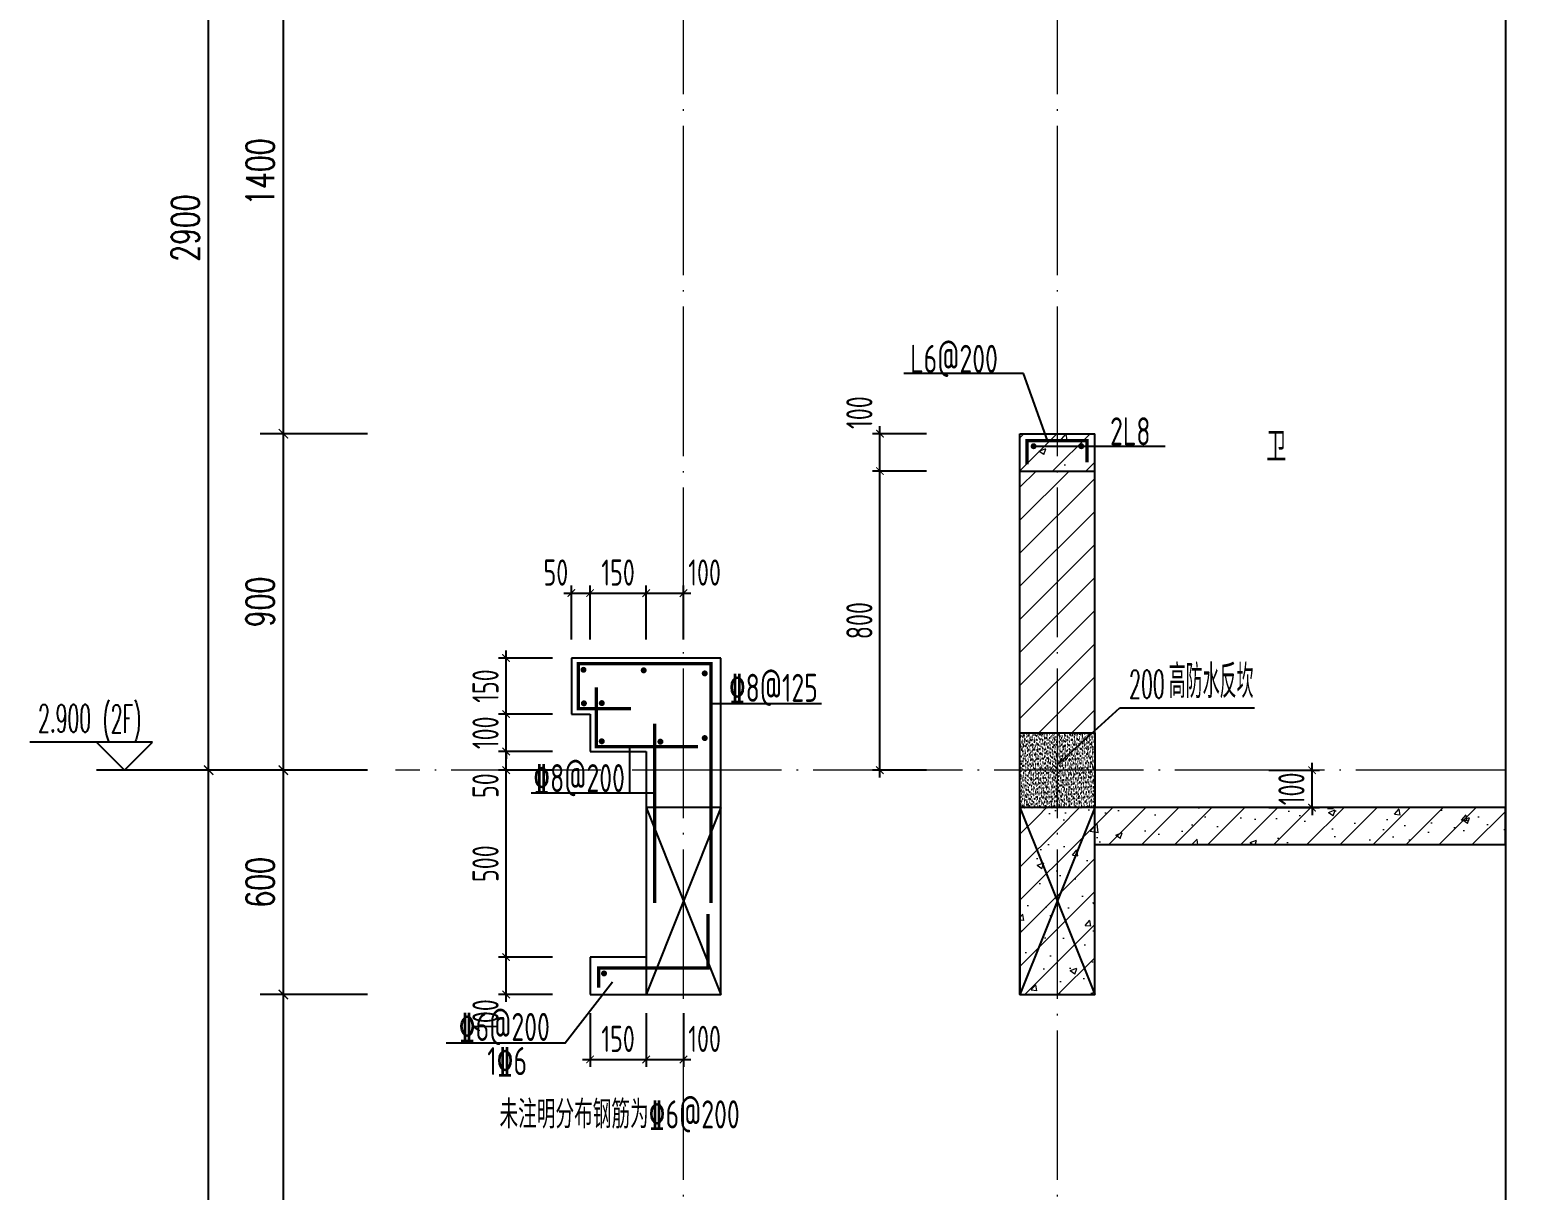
# Model space of a CAD drawing. Extents: x -668857 to 143095, y -247466 to 228182.
# Drawn here: x 89998 to 93997, y 154360 to 157463 of the extents above; entities that cross this region are included whole.
import ezdxf

# ---------------------------------------------------------------- set-up
doc = ezdxf.new("R2010")
doc.units = 0
doc.header["$LTSCALE"] = 1000
doc.linetypes.add('DOTE', pattern=[2.42, 2, -0.2, 0.02, -0.2])
doc.layers.get('0').update_dxf_attribs({"linetype": 'CONTINUOUS'})
doc.layers.get('DEFPOINTS').update_dxf_attribs({"linetype": 'CONTINUOUS'})
for name, color, linetype in [('DIM', 2, 'CONTINUOUS'), ('DIM_ELEV', 3, 'CONTINUOUS'), ('DIM_IDEN', 67, 'CONTINUOUS'), ('DIM_SYMB', 3, 'CONTINUOUS'), ('PUB_DIM', 3, 'CONTINUOUS'), ('PUB_TEXT', 2, 'CONTINUOUS'), ('REIN', 6, 'CONTINUOUS'), ('S-大样-砼线', 7, 'CONTINUOUS'), ('S-引出线', 40, 'CONTINUOUS'), ('TEXT', 2, 'CONTINUOUS'), ('WALL', 5, 'CONTINUOUS'), ('立面-看线', 251, 'CONTINUOUS')]:
    doc.layers.add(name, color=color, linetype=linetype)
for name, color, linetype, lineweight in [('DOTE', 19, 'DOTE', 9), ('PUB_HATCH', 8, 'CONTINUOUS', 9), ('内粉刷', 37, 'CONTINUOUS', 9)]:
    doc.layers.add(name, color=color, linetype=linetype, lineweight=lineweight)
doc.styles.add('_TCH_DIM', font='SIMPLEX.shx', dxfattribs={"width": 0.7, "bigfont": 'GBCBIG.shx'})
doc.styles.add('_TCH_DIM_T3', font='SIMPLEX', dxfattribs={"width": 0.705882, "bigfont": 'GBCBIG'})
doc.styles.add('DIM_FONT_T3', font='SIMPLEX', dxfattribs={"width": 0.705882, "bigfont": 'GBCBIG'})
doc.styles.add('TSSD_DIMENSION', font='Tssdeng.shx', dxfattribs={"width": 0.7, "bigfont": 'tssdchn.shx'})
doc.styles.add('TSSD_REIN', font='tssdeng.shx', dxfattribs={"width": 0.7, "height": 300, "bigfont": 'tssdchn.shx'})
doc.styles.add('w', font='tssdeng.shx', dxfattribs={"width": 0.8, "bigfont": 'tssdchn.shx'})
doc.dimstyles.new('_TCH_ARCH&&25', dxfattribs={"dimtxt": 74.375, "dimasz": 25, "dimexe": 62.5, "dimexo": 75, "dimgap": 25, "dimtad": 1, "dimdec": 0, "dimzin": 0, "dimdsep": 46, "dimtxsty": '_TCH_DIM_T3', "dimblk": 'ARCHTICK', "dimcen": 0.09, "dimclrt": 7, "dimazin": 0, "dimtfac": 1, "dimtdec": 0, "dimtix": 1, "dimtmove": 2, "dimatfit": 3, "dimldrblk": 'ARCHTICK', "dimfxl": 0, "dimtolj": 1, "dimtzin": 0, "dimarcsym": 0})
doc.dimstyles.new('TSSD_20_20', dxfattribs={"dimtxt": 60, "dimasz": 20, "dimexe": 20, "dimexo": 50, "dimgap": 20, "dimtad": 1, "dimdec": 0, "dimzin": 0, "dimdsep": 46, "dimtxsty": 'TSSD_DIMENSION', "dimblk": 'ARCHTICK', "dimblk1": 'ARCHTICK', "dimblk2": 'ARCHTICK', "dimcen": 0, "dimdle": 20, "dimclrt": 7, "dimadec": 0, "dimazin": 0, "dimtfac": 1, "dimtdec": 0, "dimtix": 1, "dimtmove": 2, "dimatfit": 3, "dimfxl": 0, "dimtolj": 1, "dimtzin": 0, "dimarcsym": 0})
pattern_1 = [(45, (-956095.346, 321026.26), (-44.194174, 44.194174), []), (50, (-956095.35, 321026.26), (179.315046, -15.688034), [18.75, -206.25]), (355, (-956095.35, 321026.26), (-34.687833, 188.048033), [15, -165]), (100.4514, (-956080.4, 321024.95), (144.627345, 172.359886), [15.935047, -175.285528]), (46.1842, (-956095.35, 321076.26), (266.81026, -41.379754), [28.125, -309.375]), (96.6356, (-956073.1, 321072.8), (233.665676, 243.52947), [23.90257, -262.92825]), (351.1842, (-956095.35, 321076.26), (233.665486, 243.52965), [22.5, -247.5]), (21, (-956070.35, 321063.76), (149.226763, -100.654723), [18.75, -206.25]), (326, (-956070.35, 321063.76), (60.828833, 181.28751), [15, -165]), (71.4514, (-956057.91, 321055.37), (210.055657, 80.632624), [15.935047, -175.285528]), (37.5, (-956095.346, 321026.26), (3.039964, 83.2234635), [0, -163, 0, -167.5, 0, -165.625]), (7.5, (-956095.35, 321026.26), (65.767384, 98.602928), [0, -95.5, 0, -159.25, 0, -63.125]), (327.5, (-956151.096, 321026.26), (133.455609, -5.638718), [0, -62.5, 0, -195, 0, -258.75]), (317.5, (-956176.1, 321026.26), (145.796542, 25.026246), [0, -81.25, 0, -129.5, 0, -183.75])]

# ---------------------------------------------------------------- blocks, each defined once
blk = doc.blocks.new('_ArchTick')
at = {"color": 0, "linetype": 'ByBlock', "const_width": 0.15}
blk.add_lwpolyline([(-0.5, -0.5), (0.5, 0.5)], dxfattribs=at)
blk = doc.blocks.new('*D2263')
at = {"layer": 'DEFPOINTS', "color": 0}
for p in [(93261.5, 155483.2), (93427.4, 155483.2), (93261.5, 155383.2)]:
    blk.add_point(p, dxfattribs=at)
at = {"layer": 'DIM', "color": 0, "lineweight": -2}
for p, q in [((93427.4, 155483.2), (93427.4, 155503.2)), ((93311.5, 155483.2), (93447.4, 155483.2)), ((93427.4, 155383.2), (93427.4, 155483.2)), ((93311.5, 155383.2), (93447.4, 155383.2)), ((93427.4, 155383.2), (93427.4, 155363.2))]:
    blk.add_line(p, q, dxfattribs=at)
at = {"layer": 'DIM', "color": 0, "lineweight": -2, "xscale": 20, "yscale": 20, "zscale": 20}
for p, rotation in [((93427.4, 155483.2), 270), ((93427.4, 155383.2), 90)]:
    blk.add_blockref('_ArchTick', p, dxfattribs=dict(at, rotation=rotation))
at = {"layer": 'DIM', "color": 7, "insert": (93372.4, 155433.2), "char_height": 70, "attachment_point": 5, "rotation": 90, "style": 'TSSD_DIMENSION'}
blk.add_mtext('\\A1;100', dxfattribs=at)
blk = doc.blocks.new('*D2521')
at = {"layer": 'DEFPOINTS', "color": 0}
for p in [(91496.3, 155956.9), (91446.3, 155783.2), (91496.3, 155783.2)]:
    blk.add_point(p, dxfattribs=at)
at = {"layer": 'DIM', "color": 0, "lineweight": -2}
for p, q in [((91446.3, 155833.2), (91446.3, 155976.9)), ((91496.3, 155833.2), (91496.3, 155976.9)), ((91426.3, 155956.9), (91516.3, 155956.9))]:
    blk.add_line(p, q, dxfattribs=at)
at = {"layer": 'DIM', "color": 0, "lineweight": -2, "xscale": 20, "yscale": 20, "zscale": 20, "rotation": 180}
blk.add_blockref('_ArchTick', (91446.3, 155956.9), dxfattribs=at)
at = {"layer": 'DIM', "color": 0, "lineweight": -2, "xscale": 20, "yscale": 20, "zscale": 20}
blk.add_blockref('_ArchTick', (91496.3, 155956.9), dxfattribs=at)
at = {"layer": 'DIM', "color": 7, "insert": (91404.9, 156011.9), "char_height": 70, "attachment_point": 5, "style": 'TSSD_DIMENSION'}
blk.add_mtext('\\A1;50', dxfattribs=at)
blk = doc.blocks.new('*D2522')
at = {"layer": 'DEFPOINTS', "color": 0}
for p in [(91646.3, 155956.9), (91496.3, 155783.2), (91646.3, 155783.2)]:
    blk.add_point(p, dxfattribs=at)
at = {"layer": 'DIM', "color": 0, "lineweight": -2}
for p, q in [((91496.3, 155833.2), (91496.3, 155976.9)), ((91646.3, 155833.2), (91646.3, 155976.9)), ((91476.3, 155956.9), (91666.3, 155956.9))]:
    blk.add_line(p, q, dxfattribs=at)
at = {"layer": 'DIM', "color": 0, "lineweight": -2, "xscale": 20, "yscale": 20, "zscale": 20, "rotation": 180}
blk.add_blockref('_ArchTick', (91496.3, 155956.9), dxfattribs=at)
at = {"layer": 'DIM', "color": 0, "lineweight": -2, "xscale": 20, "yscale": 20, "zscale": 20}
blk.add_blockref('_ArchTick', (91646.3, 155956.9), dxfattribs=at)
at = {"layer": 'DIM', "color": 7, "insert": (91571.3, 156011.9), "char_height": 70, "attachment_point": 5, "style": 'TSSD_DIMENSION'}
blk.add_mtext('\\A1;150', dxfattribs=at)
blk = doc.blocks.new('*D2523')
at = {"layer": 'DEFPOINTS', "color": 0}
for p in [(91746.3, 155956.9), (91646.3, 155783.2), (91746.3, 155783.2)]:
    blk.add_point(p, dxfattribs=at)
at = {"layer": 'DIM', "color": 0, "lineweight": -2}
for p, q in [((91646.3, 155833.2), (91646.3, 155976.9)), ((91746.3, 155833.2), (91746.3, 155976.9)), ((91626.3, 155956.9), (91766.3, 155956.9))]:
    blk.add_line(p, q, dxfattribs=at)
at = {"layer": 'DIM', "color": 0, "lineweight": -2, "xscale": 20, "yscale": 20, "zscale": 20, "rotation": 180}
blk.add_blockref('_ArchTick', (91646.3, 155956.9), dxfattribs=at)
at = {"layer": 'DIM', "color": 0, "lineweight": -2, "xscale": 20, "yscale": 20, "zscale": 20}
blk.add_blockref('_ArchTick', (91746.3, 155956.9), dxfattribs=at)
at = {"layer": 'DIM', "color": 7, "insert": (91802.7, 156011.9), "char_height": 70, "attachment_point": 5, "style": 'TSSD_DIMENSION'}
blk.add_mtext('\\A1;100', dxfattribs=at)
blk = doc.blocks.new('*D2524')
at = {"layer": 'DEFPOINTS', "color": 0}
for p in [(91496.3, 154883.2), (91646.3, 154883.2), (91646.3, 154709.5)]:
    blk.add_point(p, dxfattribs=at)
at = {"layer": 'DIM', "color": 0, "lineweight": -2}
for p, q in [((91496.3, 154833.2), (91496.3, 154689.5)), ((91646.3, 154833.2), (91646.3, 154689.5)), ((91476.3, 154709.5), (91666.3, 154709.5))]:
    blk.add_line(p, q, dxfattribs=at)
at = {"layer": 'DIM', "color": 0, "lineweight": -2, "xscale": 20, "yscale": 20, "zscale": 20, "rotation": 180}
blk.add_blockref('_ArchTick', (91496.3, 154709.5), dxfattribs=at)
at = {"layer": 'DIM', "color": 0, "lineweight": -2, "xscale": 20, "yscale": 20, "zscale": 20}
blk.add_blockref('_ArchTick', (91646.3, 154709.5), dxfattribs=at)
at = {"layer": 'DIM', "color": 7, "insert": (91571.3, 154764.5), "char_height": 70, "attachment_point": 5, "style": 'TSSD_DIMENSION'}
blk.add_mtext('\\A1;150', dxfattribs=at)
blk = doc.blocks.new('*D2525')
at = {"layer": 'DEFPOINTS', "color": 0}
for p in [(91646.3, 154883.2), (91746.3, 154883.2), (91746.3, 154709.5)]:
    blk.add_point(p, dxfattribs=at)
at = {"layer": 'DIM', "color": 0, "lineweight": -2}
for p, q in [((91646.3, 154833.2), (91646.3, 154689.5)), ((91746.3, 154833.2), (91746.3, 154689.5)), ((91626.3, 154709.5), (91766.3, 154709.5))]:
    blk.add_line(p, q, dxfattribs=at)
at = {"layer": 'DIM', "color": 0, "lineweight": -2, "xscale": 20, "yscale": 20, "zscale": 20, "rotation": 180}
blk.add_blockref('_ArchTick', (91646.3, 154709.5), dxfattribs=at)
at = {"layer": 'DIM', "color": 0, "lineweight": -2, "xscale": 20, "yscale": 20, "zscale": 20}
blk.add_blockref('_ArchTick', (91746.3, 154709.5), dxfattribs=at)
at = {"layer": 'DIM', "color": 7, "insert": (91802.7, 154764.5), "char_height": 70, "attachment_point": 5, "style": 'TSSD_DIMENSION'}
blk.add_mtext('\\A1;100', dxfattribs=at)
blk = doc.blocks.new('*D2526')
at = {"layer": 'DEFPOINTS', "color": 0}
for p in [(91271.7, 155783.2), (91446.3, 155783.2), (91446.3, 155633.2)]:
    blk.add_point(p, dxfattribs=at)
at = {"layer": 'DIM', "color": 0, "lineweight": -2}
for p, q in [((91396.3, 155783.2), (91251.7, 155783.2)), ((91271.7, 155613.2), (91271.7, 155803.2)), ((91396.3, 155633.2), (91251.7, 155633.2))]:
    blk.add_line(p, q, dxfattribs=at)
at = {"layer": 'DIM', "color": 0, "lineweight": -2, "xscale": 20, "yscale": 20, "zscale": 20}
for p, rotation in [((91271.7, 155783.2), 90), ((91271.7, 155633.2), 270)]:
    blk.add_blockref('_ArchTick', p, dxfattribs=dict(at, rotation=rotation))
at = {"layer": 'DIM', "color": 7, "insert": (91216.7, 155708.2), "char_height": 70, "attachment_point": 5, "rotation": 90, "style": 'TSSD_DIMENSION'}
blk.add_mtext('\\A1;150', dxfattribs=at)
blk = doc.blocks.new('*D2527')
at = {"layer": 'DEFPOINTS', "color": 0}
for p in [(91271.7, 155633.2), (91446.3, 155633.2), (91446.3, 155533.2)]:
    blk.add_point(p, dxfattribs=at)
at = {"layer": 'DIM', "color": 0, "lineweight": -2}
for p, q in [((91271.7, 155633.2), (91271.7, 155653.2)), ((91396.3, 155633.2), (91251.7, 155633.2)), ((91271.7, 155533.2), (91271.7, 155633.2)), ((91396.3, 155533.2), (91251.7, 155533.2)), ((91271.7, 155533.2), (91271.7, 155513.2))]:
    blk.add_line(p, q, dxfattribs=at)
at = {"layer": 'DIM', "color": 0, "lineweight": -2, "xscale": 20, "yscale": 20, "zscale": 20}
for p, rotation in [((91271.7, 155633.2), 270), ((91271.7, 155533.2), 90)]:
    blk.add_blockref('_ArchTick', p, dxfattribs=dict(at, rotation=rotation))
at = {"layer": 'DIM', "color": 7, "insert": (91216.7, 155583.2), "char_height": 70, "attachment_point": 5, "rotation": 90, "style": 'TSSD_DIMENSION'}
blk.add_mtext('\\A1;100', dxfattribs=at)
blk = doc.blocks.new('*D2528')
at = {"layer": 'DEFPOINTS', "color": 0}
for p in [(91271.7, 155533.2), (91446.3, 155533.2), (91446.3, 155483.2)]:
    blk.add_point(p, dxfattribs=at)
at = {"layer": 'DIM', "color": 0, "lineweight": -2}
for p, q in [((91396.3, 155533.2), (91251.7, 155533.2)), ((91271.7, 155463.2), (91271.7, 155553.2)), ((91396.3, 155483.2), (91251.7, 155483.2))]:
    blk.add_line(p, q, dxfattribs=at)
at = {"layer": 'DIM', "color": 0, "lineweight": -2, "xscale": 20, "yscale": 20, "zscale": 20}
for p, rotation in [((91271.7, 155533.2), 90), ((91271.7, 155483.2), 270)]:
    blk.add_blockref('_ArchTick', p, dxfattribs=dict(at, rotation=rotation))
at = {"layer": 'DIM', "color": 7, "insert": (91216.7, 155441.9), "char_height": 70, "attachment_point": 5, "rotation": 90, "style": 'TSSD_DIMENSION'}
blk.add_mtext('\\A1;50', dxfattribs=at)
blk = doc.blocks.new('*D2529')
at = {"layer": 'DEFPOINTS', "color": 0}
for p in [(91271.7, 155483.2), (91446.3, 155483.2), (91446.3, 154983.2)]:
    blk.add_point(p, dxfattribs=at)
at = {"layer": 'DIM', "color": 0, "lineweight": -2}
for p, q in [((91271.7, 154963.2), (91271.7, 155503.2)), ((91396.3, 155483.2), (91251.7, 155483.2)), ((91396.3, 154983.2), (91251.7, 154983.2))]:
    blk.add_line(p, q, dxfattribs=at)
at = {"layer": 'DIM', "color": 0, "lineweight": -2, "xscale": 20, "yscale": 20, "zscale": 20}
for p, rotation in [((91271.7, 155483.2), 90), ((91271.7, 154983.2), 270)]:
    blk.add_blockref('_ArchTick', p, dxfattribs=dict(at, rotation=rotation))
at = {"layer": 'DIM', "color": 7, "insert": (91216.7, 155233.2), "char_height": 70, "attachment_point": 5, "rotation": 90, "style": 'TSSD_DIMENSION'}
blk.add_mtext('\\A1;500', dxfattribs=at)
blk = doc.blocks.new('*D2530')
at = {"layer": 'DEFPOINTS', "color": 0}
for p in [(91271.7, 154983.2), (91446.3, 154983.2), (91446.3, 154883.2)]:
    blk.add_point(p, dxfattribs=at)
at = {"layer": 'DIM', "color": 0, "lineweight": -2}
for p, q in [((91396.3, 154983.2), (91251.7, 154983.2)), ((91271.7, 154863.2), (91271.7, 155003.2)), ((91396.3, 154883.2), (91251.7, 154883.2))]:
    blk.add_line(p, q, dxfattribs=at)
at = {"layer": 'DIM', "color": 0, "lineweight": -2, "xscale": 20, "yscale": 20, "zscale": 20}
for p, rotation in [((91271.7, 154983.2), 90), ((91271.7, 154883.2), 270)]:
    blk.add_blockref('_ArchTick', p, dxfattribs=dict(at, rotation=rotation))
at = {"layer": 'DIM', "color": 7, "insert": (91216.7, 154826.8), "char_height": 70, "attachment_point": 5, "rotation": 90, "style": 'TSSD_DIMENSION'}
blk.add_mtext('\\A1;100', dxfattribs=at)
blk = doc.blocks.new('*D2546')
at = {"layer": 'DEFPOINTS', "color": 0}
for p in [(90676.1, 154883.2), (90976.1, 154883.2), (90976.1, 153483.2)]:
    blk.add_point(p, dxfattribs=at)
at = {"layer": 'PUB_DIM', "color": 0, "lineweight": -2}
for p, q in [((90901.1, 154883.2), (90613.6, 154883.2)), ((90676.1, 153483.2), (90676.1, 154883.2)), ((90901.1, 153483.2), (90613.6, 153483.2))]:
    blk.add_line(p, q, dxfattribs=at)
at = {"layer": 'PUB_DIM', "color": 0, "lineweight": -2, "xscale": 25, "yscale": 25, "zscale": 25}
for p, rotation in [((90676.1, 154883.2), 90), ((90676.1, 153483.2), 270)]:
    blk.add_blockref('_ArchTick', p, dxfattribs=dict(at, rotation=rotation))
at = {"layer": 'PUB_DIM', "color": 7, "insert": (90613.9, 154183.2), "char_height": 74.38, "attachment_point": 5, "rotation": 90, "style": '_TCH_DIM_T3'}
blk.add_mtext('\\A1;1400', dxfattribs=at)
blk = doc.blocks.new('*D2547')
at = {"layer": 'DEFPOINTS', "color": 0}
for p in [(90676.1, 155483.2), (90976.1, 155483.2), (90976.1, 154883.2)]:
    blk.add_point(p, dxfattribs=at)
at = {"layer": 'PUB_DIM', "color": 0, "lineweight": -2}
for p, q in [((90901.1, 155483.2), (90613.6, 155483.2)), ((90676.1, 154883.2), (90676.1, 155483.2)), ((90901.1, 154883.2), (90613.6, 154883.2))]:
    blk.add_line(p, q, dxfattribs=at)
at = {"layer": 'PUB_DIM', "color": 0, "lineweight": -2, "xscale": 25, "yscale": 25, "zscale": 25}
for p, rotation in [((90676.1, 155483.2), 90), ((90676.1, 154883.2), 270)]:
    blk.add_blockref('_ArchTick', p, dxfattribs=dict(at, rotation=rotation))
at = {"layer": 'PUB_DIM', "color": 7, "insert": (90613.9, 155183.2), "char_height": 74.38, "attachment_point": 5, "rotation": 90, "style": '_TCH_DIM_T3'}
blk.add_mtext('\\A1;600', dxfattribs=at)
blk = doc.blocks.new('*D2548')
at = {"layer": 'DEFPOINTS', "color": 0}
for p in [(90676.1, 156383.2), (90976.1, 156383.2), (90976.1, 155483.2)]:
    blk.add_point(p, dxfattribs=at)
at = {"layer": 'PUB_DIM', "color": 0, "lineweight": -2}
for p, q in [((90901.1, 156383.2), (90613.6, 156383.2)), ((90676.1, 155483.2), (90676.1, 156383.2)), ((90901.1, 155483.2), (90613.6, 155483.2))]:
    blk.add_line(p, q, dxfattribs=at)
at = {"layer": 'PUB_DIM', "color": 0, "lineweight": -2, "xscale": 25, "yscale": 25, "zscale": 25}
for p, rotation in [((90676.1, 156383.2), 90), ((90676.1, 155483.2), 270)]:
    blk.add_blockref('_ArchTick', p, dxfattribs=dict(at, rotation=rotation))
at = {"layer": 'PUB_DIM', "color": 7, "insert": (90613.9, 155933.2), "char_height": 74.38, "attachment_point": 5, "rotation": 90, "style": '_TCH_DIM_T3'}
blk.add_mtext('\\A1;900', dxfattribs=at)
blk = doc.blocks.new('*D2549')
at = {"layer": 'DEFPOINTS', "color": 0}
for p in [(90676.1, 157783.2), (90976.1, 157783.2), (90976.1, 156383.2)]:
    blk.add_point(p, dxfattribs=at)
at = {"layer": 'PUB_DIM', "color": 0, "lineweight": -2}
for p, q in [((90901.1, 157783.2), (90613.6, 157783.2)), ((90676.1, 156383.2), (90676.1, 157783.2)), ((90901.1, 156383.2), (90613.6, 156383.2))]:
    blk.add_line(p, q, dxfattribs=at)
at = {"layer": 'PUB_DIM', "color": 0, "lineweight": -2, "xscale": 25, "yscale": 25, "zscale": 25}
for p, rotation in [((90676.1, 157783.2), 90), ((90676.1, 156383.2), 270)]:
    blk.add_blockref('_ArchTick', p, dxfattribs=dict(at, rotation=rotation))
at = {"layer": 'PUB_DIM', "color": 7, "insert": (90613.9, 157083.2), "char_height": 74.38, "attachment_point": 5, "rotation": 90, "style": '_TCH_DIM_T3'}
blk.add_mtext('\\A1;1400', dxfattribs=at)
blk = doc.blocks.new('*D2562')
at = {"layer": 'DEFPOINTS', "color": 0}
for p in [(90476.1, 155483.2), (90976.1, 155483.2), (90976.1, 152583.2)]:
    blk.add_point(p, dxfattribs=at)
at = {"layer": 'PUB_DIM', "color": 0, "lineweight": -2}
for p, q in [((90901.1, 155483.2), (90413.6, 155483.2)), ((90476.1, 152583.2), (90476.1, 155483.2)), ((90901.1, 152583.2), (90413.6, 152583.2))]:
    blk.add_line(p, q, dxfattribs=at)
at = {"layer": 'PUB_DIM', "color": 0, "lineweight": -2, "xscale": 25, "yscale": 25, "zscale": 25}
for p, rotation in [((90476.1, 155483.2), 90), ((90476.1, 152583.2), 270)]:
    blk.add_blockref('_ArchTick', p, dxfattribs=dict(at, rotation=rotation))
at = {"layer": 'PUB_DIM', "color": 7, "insert": (90413.9, 154033.2), "char_height": 74.38, "attachment_point": 5, "rotation": 90, "style": '_TCH_DIM_T3'}
blk.add_mtext('\\A1;2900', dxfattribs=at)
blk = doc.blocks.new('*D2563')
at = {"layer": 'DEFPOINTS', "color": 0}
for p in [(90476.1, 158383.2), (90976.1, 158383.2), (90976.1, 155483.2)]:
    blk.add_point(p, dxfattribs=at)
at = {"layer": 'PUB_DIM', "color": 0, "lineweight": -2}
for p, q in [((90901.1, 158383.2), (90413.6, 158383.2)), ((90476.1, 155483.2), (90476.1, 158383.2)), ((90901.1, 155483.2), (90413.6, 155483.2))]:
    blk.add_line(p, q, dxfattribs=at)
at = {"layer": 'PUB_DIM', "color": 0, "lineweight": -2, "xscale": 25, "yscale": 25, "zscale": 25}
for p, rotation in [((90476.1, 158383.2), 90), ((90476.1, 155483.2), 270)]:
    blk.add_blockref('_ArchTick', p, dxfattribs=dict(at, rotation=rotation))
at = {"layer": 'PUB_DIM', "color": 7, "insert": (90413.9, 156933.2), "char_height": 74.38, "attachment_point": 5, "rotation": 90, "style": '_TCH_DIM_T3'}
blk.add_mtext('\\A1;2900', dxfattribs=at)
blk = doc.blocks.new('20210809.02282059')
at = {"layer": 'REIN', "const_width": 9}
blk.add_lwpolyline([(87484.2, 66580.9), (87484.2, 66644.7), (87644.1, 66644.7), (87644.1, 66586.8)], dxfattribs=at)
at = {"layer": 'REIN', "const_width": 8}
for points in [[(87497.7, 66629.7, 1), (87505.7, 66629.7, 1)], [(87625.1, 66629.7, 1), (87633.1, 66629.7, 1)]]:
    blk.add_lwpolyline(points, format="xyb", close=True, dxfattribs=at)
at = {"layer": 'S-引出线'}
for p, q in [((87474.6, 66823.8), (87154.5, 66823.8)), ((87538.8, 66644.7), (87474.6, 66823.8)), ((87501.7, 66629.7), (87853.3, 66629.7))]:
    blk.add_line(p, q, dxfattribs=at)
at = {"layer": 'TEXT', "style": 'w', "width": 0.7}
for s, p in [('L6@200', (87171.5, 66825.9)), ('2L8', (87706.2, 66632.1))]:
    blk.add_text(s, height=75, rotation=0, dxfattribs=at).set_placement(p)
blk = doc.blocks.new('A$C696610E5')
at = {"layer": 'REIN', "const_width": 9}
for points in [[(494.5, 974.7), (353.3, 974.7), (353.3, 1095), (708.3, 1095), (708.3, 454.9)], [(401.6, 1031.7), (401.6, 872.6), (673.9, 872.6)], [(557.8, 934), (557.8, 454.9)]]:
    blk.add_lwpolyline(points, dxfattribs=at)
at = {"layer": 'REIN', "const_width": 8}
for points in [[(363.4, 1078.3, 1), (371.4, 1078.3, 1)], [(524.5, 1076.9, 1), (532.5, 1076.9, 1)], [(687.7, 1068.7, 1), (695.7, 1068.7, 1)], [(364.5, 988.6, 1), (372.5, 988.6, 1)], [(412.3, 989.2, 1), (420.3, 989.2, 1)], [(412.3, 887.1, 1), (420.3, 887.1, 1)], [(569.2, 886.1, 1), (577.2, 886.1, 1)], [(687.7, 895.7, 1), (695.7, 895.7, 1)], [(418.3, 266.1, 1), (426.3, 266.1, 1)]]:
    blk.add_lwpolyline(points, format="xyb", close=True, dxfattribs=at)
at = {"layer": 'REIN'}
blk.add_lwpolyline([(407.7, 227.9, 9, 9, 0), (407.7, 280.9, 9, 9, 0), (700.1, 280.9, 9, 9, 0), (700.1, 425.3, 9, 9, 0)], format="xyseb", dxfattribs=at)
at = {"layer": 'S-大样-砼线'}
for p, q in [((534.9, 709.9), (734.9, 209.8)), ((734.9, 709.9), (534.9, 209.8))]:
    blk.add_line(p, q, dxfattribs=at)
blk.add_lwpolyline([(734.9, 709.9), (534.9, 709.9), (534.9, 209.8), (734.9, 209.8)], close=True, dxfattribs=at)
at = {"layer": 'S-引出线'}
for p, q in [((704.2, 988.5), (1004.3, 988.5)), ((490.6, 872.6), (490.6, 748.9)), ((227.2, 748.9), (561.1, 748.9))]:
    blk.add_line(p, q, dxfattribs=at)
blk.add_lwpolyline([(445.3, 242.7), (318.6, 79.6), (0, 79.6)], dxfattribs=at)
at = {"layer": 'TEXT', "style": 'TSSD_REIN', "width": 0.7}
for s, p in [('%%1328@125', (756.2, 992.6)), ('%%1328@200', (233.1, 751.1)), ('%%1326@200', (33.9, 85.5)), ('1%%1326', (110.1, -5.8)), ('未注明分布钢筋为%%1326@200', (142.8, -148.4))]:
    blk.add_text(s, height=75, rotation=0, dxfattribs=at).set_placement(p)
blk = doc.blocks.new('20210809.03232467')
at = {"layer": 'S-大样-砼线'}
for p, q in [((87154.5, 67080.9), (87354.5, 66580.9)), ((87354.5, 67080.9), (87154.5, 66580.9))]:
    blk.add_line(p, q, dxfattribs=at)
blk.add_lwpolyline([(87354.5, 67080.9), (87154.5, 67080.9), (87154.5, 66580.9), (87354.5, 66580.9)], close=True, dxfattribs=at)
blk = doc.blocks.new('*D3129')
at = {"layer": 'DEFPOINTS', "color": 0}
for p in [(92271.7, 156383.2), (92446.3, 156383.2), (92446.3, 156283.2)]:
    blk.add_point(p, dxfattribs=at)
at = {"layer": 'DIM', "color": 0, "lineweight": -2}
for p, q in [((92396.3, 156383.2), (92251.7, 156383.2)), ((92271.7, 156263.2), (92271.7, 156403.2)), ((92396.3, 156283.2), (92251.7, 156283.2))]:
    blk.add_line(p, q, dxfattribs=at)
at = {"layer": 'DIM', "color": 0, "lineweight": -2, "xscale": 20, "yscale": 20, "zscale": 20}
for p, rotation in [((92271.7, 156383.2), 90), ((92271.7, 156283.2), 270)]:
    blk.add_blockref('_ArchTick', p, dxfattribs=dict(at, rotation=rotation))
at = {"layer": 'DIM', "color": 7, "insert": (92216.7, 156439.7), "char_height": 70, "attachment_point": 5, "rotation": 90, "style": 'TSSD_DIMENSION'}
blk.add_mtext('\\A1;100', dxfattribs=at)
blk = doc.blocks.new('*D3136')
at = {"layer": 'DEFPOINTS', "color": 0}
for p in [(92271.7, 156283.2), (92446.3, 156283.2), (92446.3, 155483.2)]:
    blk.add_point(p, dxfattribs=at)
at = {"layer": 'DIM', "color": 0, "lineweight": -2}
for p, q in [((92271.7, 155463.2), (92271.7, 156303.2)), ((92396.3, 156283.2), (92251.7, 156283.2)), ((92396.3, 155483.2), (92251.7, 155483.2))]:
    blk.add_line(p, q, dxfattribs=at)
at = {"layer": 'DIM', "color": 0, "lineweight": -2, "xscale": 20, "yscale": 20, "zscale": 20}
for p, rotation in [((92271.7, 156283.2), 90), ((92271.7, 155483.2), 270)]:
    blk.add_blockref('_ArchTick', p, dxfattribs=dict(at, rotation=rotation))
at = {"layer": 'DIM', "color": 7, "insert": (92216.7, 155883.2), "char_height": 70, "attachment_point": 5, "rotation": 90, "style": 'TSSD_DIMENSION'}
blk.add_mtext('\\A1;800', dxfattribs=at)

msp = doc.modelspace()

# ---------------------------------------------------------------- hatches: boundary and pattern name
at = {"layer": 'PUB_HATCH'}
h = msp.add_hatch(dxfattribs=at)
h.set_pattern_fill('钢筋混凝土', color=256, scale=25, style=0)
h.set_pattern_definition(pattern_1)
h.paths.add_polyline_path([(92846.29, 156283.23), (92846.29, 156383.23), (92646.29, 156383.23), (92646.29, 156283.23)])
h = msp.add_hatch(dxfattribs=at)
h.set_pattern_fill('普通砖', color=256, scale=25, style=0)
h.set_pattern_definition([(45, (-956095.346, 321071.136), (-44.1941915, 44.1941915), [])])
h.paths.add_polyline_path([(92846.29, 155583.23), (92846.29, 156283.23), (92646.29, 156283.23), (92646.29, 155583.23)])
h = msp.add_hatch(dxfattribs=at)
h.set_pattern_fill('钢筋混凝土', color=256, scale=25, style=0)
h.set_pattern_definition(pattern_1)
h.paths.add_polyline_path([(93944.81, 155383.23), (92646.29, 155383.23), (92846.29, 155283.23), (93944.81, 155283.23)])
h = msp.add_hatch(dxfattribs=at)
h.set_pattern_fill('钢筋混凝土', color=256, scale=25, style=0)
h.set_pattern_definition(pattern_1)
h.paths.add_polyline_path([(92846.29, 154883.23), (92846.29, 155283.23), (92646.29, 155383.23), (92646.29, 154883.23)])
at = {"layer": '立面-看线'}
h = msp.add_hatch(dxfattribs=at)
h.set_pattern_fill('碎沙', color=256, scale=4)
h.set_pattern_definition([(37.5, (-708406.952, -229978.7264), (-0.32000626, 9.78826475), [0, -7.7216, 0, -8.636, 0, -8.255]), (7.5, (-708406.952, -229978.726), (8.99046566, 14.33650201), [0, -4.1656, 0, -6.9596, 0, -2.667]), (327.5, (-708413.2005, -229978.7264), (15.819847405, 0.02874369), [0, -2.54, 0, -9.144, 0, -11.938]), (317.5, (-708413.2, -229978.726), (15.27112905, 4.45858647), [0, -1.27, 0, -5.9944, 0, -6.858])])
h.paths.add_polyline_path([(92646.29, 155383.23), (92846.29, 155383.23), (92846.29, 155583.23), (92646.29, 155583.23)])

# ---------------------------------------------------------------- linework, layer by layer
at = {"layer": 'DIM_ELEV', "color": 1}
for p, q in [((90326.09, 155558.23), (89998.09, 155558.23)), ((90251.09, 155483.23), (90176.09, 155558.23)), ((90251.09, 155483.23), (90326.09, 155558.23)), ((90676.09, 155483.23), (90176.09, 155483.23))]:
    msp.add_line(p, q, dxfattribs=at)
at = {"layer": 'DIM_IDEN'}
for p, q in [((92746.29, 155498.23), (92913.1, 155649.74)), ((92913.1, 155649.74), (93273.28, 155649.74))]:
    msp.add_line(p, q, dxfattribs=at)
at = {"layer": 'DIM_SYMB'}
msp.add_lwpolyline([(93944.81, 168563.23), (93944.81, 159901.35), (93997.31, 159882.24), (93892.31, 159863.73), (93944.81, 159845.1), (93944.81, 151183.22)], dxfattribs=at)
at = {"layer": 'DOTE', "color": 1, "linetype": 'DOTE', "ltscale": 0.2}
for p, q in [((91746.29, 151483.22), (91746.29, 169163.23)), ((92746.29, 151483.22), (92746.29, 169163.23)), ((93944.81, 155483.23), (90976.09, 155483.23))]:
    msp.add_line(p, q, dxfattribs=at)
at = {"layer": 'WALL'}
for p, q in [((92646.29, 156283.23), (92646.29, 156383.23)), ((92646.29, 156383.23), (92846.29, 156383.23)), ((92846.29, 156283.23), (92846.29, 156383.23)), ((92646.29, 156283.23), (92846.29, 156283.23)), ((92646.29, 155583.23), (92646.29, 156283.23)), ((92846.29, 155583.23), (92846.29, 156283.23)), ((91846.29, 155783.23), (91446.29, 155783.23)), ((91446.29, 155783.23), (91446.29, 155633.23)), ((91846.29, 154883.23), (91846.29, 155783.23)), ((91446.29, 155633.23), (91496.29, 155633.23)), ((91496.29, 155633.23), (91496.29, 155533.23)), ((92646.29, 155583.23), (92846.29, 155583.23)), ((91496.29, 155533.23), (91646.29, 155533.23)), ((91646.29, 155533.23), (91646.29, 154983.23)), ((93944.81, 155383.23), (92646.29, 155383.23)), ((92646.29, 154883.23), (92646.29, 155383.23)), ((93944.81, 155283.23), (93944.81, 155383.23)), ((93944.81, 155283.23), (92846.29, 155283.23)), ((92846.29, 154883.23), (92846.29, 155283.23)), ((91646.29, 154983.23), (91496.29, 154983.23)), ((91496.29, 154983.23), (91496.29, 154883.23)), ((91496.29, 154883.23), (91846.29, 154883.23)), ((92646.29, 154883.23), (92846.29, 154883.23))]:
    msp.add_line(p, q, dxfattribs=at)
msp.add_lwpolyline([(92646.29, 155583.23), (92846.29, 155583.23), (92846.29, 155383.23), (92646.29, 155383.23)], close=True, dxfattribs=at)

# ---------------------------------------------------------------- block references
at = {"layer": 'REIN'}
msp.add_blockref('20210809.02282059', (5181.1, 89720.12), dxfattribs=at)
at = {"layer": '内粉刷'}
msp.add_blockref('A$C696610E5', (91111.38, 154673.38), dxfattribs=at)
at = {"layer": '立面-看线'}
msp.add_blockref('20210809.03232467', (5491.77, 88302.29), dxfattribs=at)

# ---------------------------------------------------------------- texts
at = {"layer": 'PUB_TEXT'}
for s, height, style, width, p in [('卫', 80, 'TSSD_REIN', 0.7, (93305.51, 156308.85)), ('高防水反坎', 89.362, 'DIM_FONT_T3', 0.705882, (93043.99, 155675.99)), ('200', 74.375, 'DIM_FONT_T3', 0.49827, (92938.11, 155675.99))]:
    msp.add_text(s, height=height, dxfattribs=dict(at, style=style, width=width)).set_placement(p)
at = {"layer": 'PUB_TEXT', "color": 1, "style": '_TCH_DIM', "width": 0.494118}
for s, p in [('2.900', (90019.99, 155584.48)), ('(2F)', (90192.14, 155583.25))]:
    msp.add_text(s, height=74.375, dxfattribs=at).set_placement(p)

# ---------------------------------------------------------------- dimensions: what is measured, and where the dimension line sits
at = {"layer": 'DIM'}
for base, p1, p2, angle, picture, middle in [((92271.68, 156383.23), (92446.29, 156283.23), (92446.29, 156383.23), 90, '*D3129', (92216.68, 156439.67)), ((91496.29, 155956.94), (91446.29, 155783.23), (91496.29, 155783.23), 0, '*D2521', (91404.92, 156011.94)), ((91746.29, 155956.94), (91646.29, 155783.23), (91746.29, 155783.23), 0, '*D2523', (91802.74, 156011.94)), ((91271.68, 155533.23), (91446.29, 155483.23), (91446.29, 155533.23), 90, '*D2528', (91216.68, 155441.85)), ((91271.68, 154983.23), (91446.29, 154883.23), (91446.29, 154983.23), 90, '*D2530', (91216.68, 154826.78)), ((91746.29, 154709.52), (91646.29, 154883.23), (91746.29, 154883.23), 360, '*D2525', (91802.74, 154764.52))]:
    dim = msp.add_linear_dim(base=base, p1=p1, p2=p2, angle=angle, dimstyle='TSSD_20_20', override={"dimtxt": 70}, dxfattribs=at)
    dim.commit()
    dim.dimension.update_dxf_attribs({"geometry": picture, "text_midpoint": middle, "dimtype": 161})
for p1, p2, distance, picture, middle in [((92446.29, 155483.23), (92446.29, 156283.23), 174.61, '*D3136', (92216.68, 155883.23)), ((91496.29, 155783.23), (91646.29, 155783.23), 173.71, '*D2522', (91571.29, 156011.94)), ((91446.29, 155633.23), (91446.29, 155783.23), 174.61, '*D2526', (91216.68, 155708.23)), ((91446.29, 155533.23), (91446.29, 155633.23), 174.61, '*D2527', (91216.68, 155583.23)), ((91446.29, 154983.23), (91446.29, 155483.23), 174.61, '*D2529', (91216.68, 155233.23)), ((93261.47, 155383.23), (93261.47, 155483.23), -165.96, '*D2263', (93372.43, 155433.23)), ((91496.29, 154883.23), (91646.29, 154883.23), -173.71, '*D2524', (91571.29, 154764.52))]:
    dim = msp.add_aligned_dim(p1=p1, p2=p2, distance=distance, dimstyle='TSSD_20_20', override={"dimtxt": 70}, dxfattribs=at)
    dim.commit()
    dim.dimension.update_dxf_attribs({"geometry": picture, "text_midpoint": middle})
at = {"layer": 'PUB_DIM'}
for p1, p2, distance, picture, middle in [((90976.09, 155483.23), (90976.09, 158383.23), 500, '*D2563', (90413.91, 156933.23)), ((90976.09, 156383.23), (90976.09, 157783.23), 300, '*D2549', (90613.91, 157083.23)), ((90976.09, 155483.23), (90976.09, 156383.23), 300, '*D2548', (90613.91, 155933.23)), ((90976.09, 152583.23), (90976.09, 155483.23), 500, '*D2562', (90413.91, 154033.23)), ((90976.09, 154883.23), (90976.09, 155483.23), 300, '*D2547', (90613.91, 155183.23)), ((90976.09, 153483.23), (90976.09, 154883.23), 300, '*D2546', (90613.91, 154183.23))]:
    dim = msp.add_aligned_dim(p1=p1, p2=p2, distance=distance, dimstyle='_TCH_ARCH&&25', dxfattribs=at)
    dim.commit()
    dim.dimension.update_dxf_attribs({"geometry": picture, "text_midpoint": middle})

doc.saveas('drawing.dxf')
